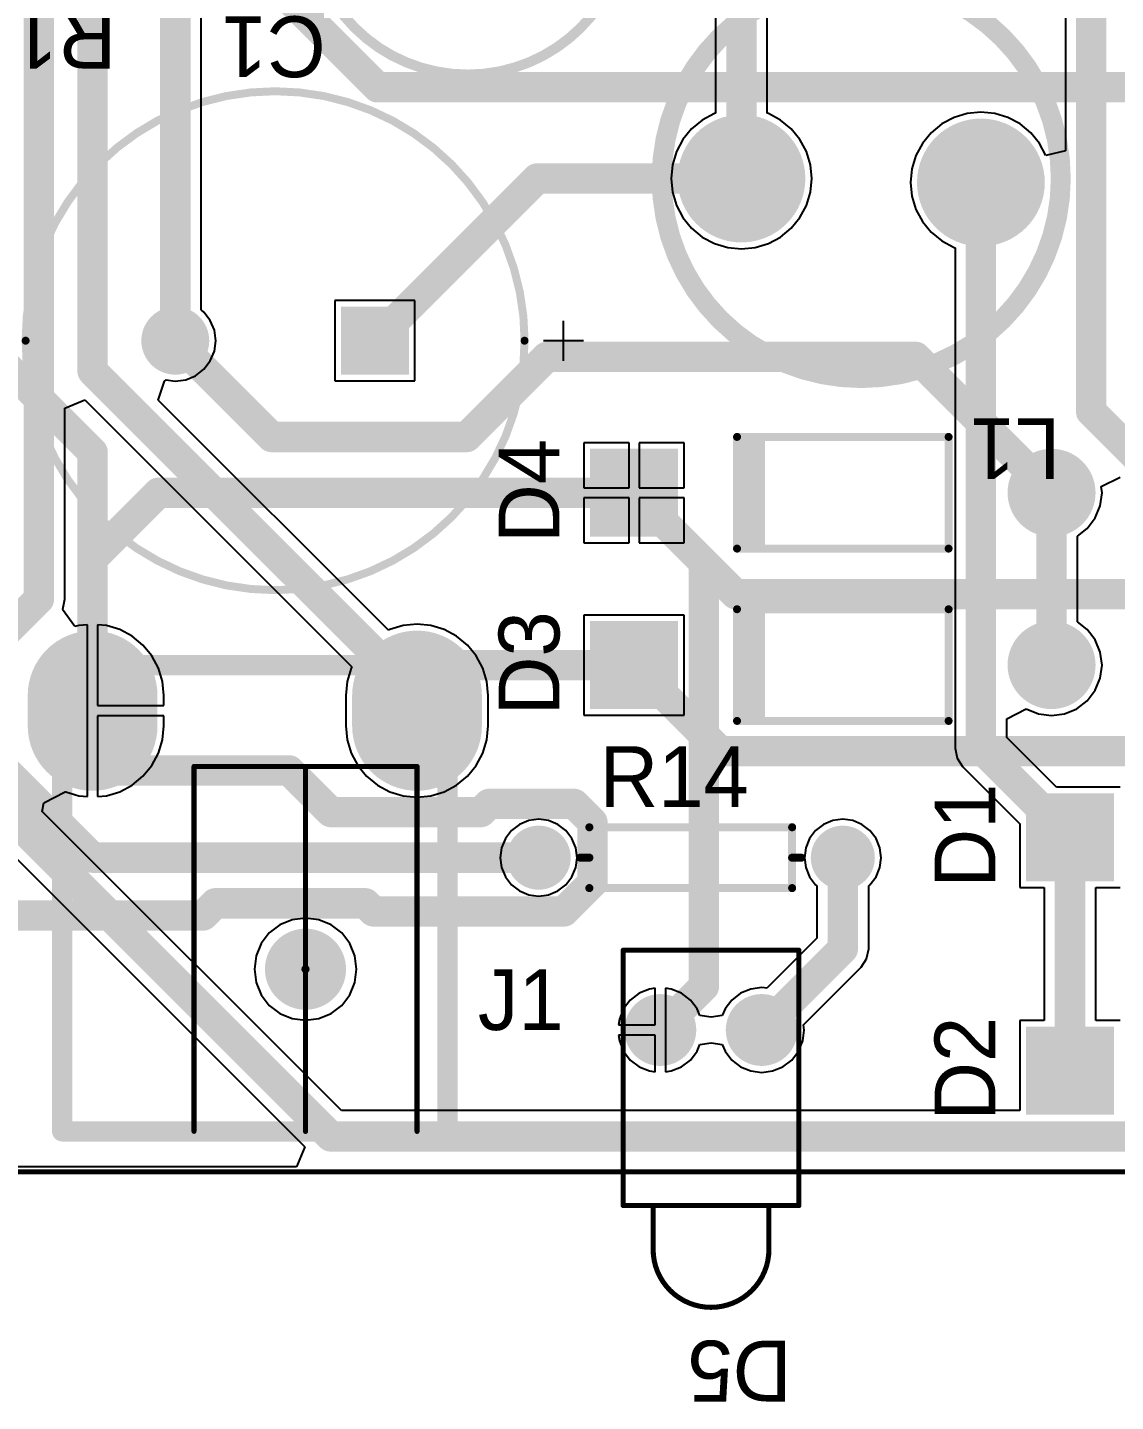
# Model space of a CAD drawing. Header units: millimetres. Extents: x 2.82 to 7.12, y 0.77 to 5.15.
# Drawn here: x 5.461 to 6.534, y 0.768 to 2.124 of the extents above; entities that cross this region are included whole.
import ezdxf

# ---------------------------------------------------------------- set-up
doc = ezdxf.new("R2010")
doc.units = ezdxf.units.MM
doc.header["$MEASUREMENT"] = 0
for name, color, linetype in [('BottomLayer', 5, 'Continuous'), ('BottomSolder', 6, 'Continuous'), ('Mechanical1', 6, 'Continuous'), ('MultiLayer', 9, 'Continuous'), ('PadHoleLayer', 156, 'Continuous'), ('TopLayer', 1, 'Continuous'), ('TopOverlay', 2, 'Continuous'), ('TopSolder', 216, 'Continuous')]:
    doc.layers.add(name, color=color, linetype=linetype)

msp = doc.modelspace()

# ---------------------------------------------------------------- linework, layer by layer
at = {"layer": 'BottomLayer'}
for points, const_width in [([(5.541, 2.33), (5.806, 2.065)], 0.03), ([(5.806, 2.065), (6.69, 2.065)], 0.03), ([(5.8034, 1.815), (5.9634, 1.975)], 0.03), ([(5.9634, 1.975), (6.165, 1.975)], 0.03), ([(5.355, 1.875), (5.525, 1.705)], 0.03), ([(5.6066, 1.815), (5.7016, 1.72)], 0.03), ([(5.894, 1.72), (5.973, 1.799)], 0.03), ([(5.973, 1.799), (6.3369, 1.799)], 0.03), ([(6.3369, 1.799), (6.4709, 1.665)], 0.03), ([(5.7016, 1.72), (5.894, 1.72)], 0.03), ([(5.525, 1.6), (5.525, 1.705)], 0.03), ([(5.525, 1.6), (5.59, 1.665)], 0.03), ([(5.59, 1.665), (6.0591, 1.665)], 0.03), ([(6.0591, 1.665), (6.1591, 1.565)], 0.03), ([(5.525, 1.45), (5.525, 1.6)], 0.03), ([(6.1591, 1.565), (6.69, 1.565)], 0.03), ([(5.525, 1.435), (5.525, 1.465)], 0.12), ([(5.845, 1.435), (5.845, 1.465)], 0.12), ([(5.845, 1.495), (6.0591, 1.495)], 0.03), ([(5.845, 1.45), (5.845, 1.495)], 0.03), ([(6.0591, 1.495), (6.1441, 1.41)], 0.03), ([(5.355, 1.475), (5.525, 1.305)], 0.03), ([(5.525, 1.391), (5.525, 1.45)], 0.03), ([(6.1441, 1.41), (6.579, 1.41)], 0.03), ([(5.525, 1.391), (5.719, 1.391)], 0.03), ([(5.719, 1.391), (5.76, 1.35)], 0.03), ([(5.908, 1.35), (5.916, 1.358)], 0.03), ([(5.916, 1.358), (6, 1.358)], 0.03), ([(6, 1.358), (6.018, 1.34)], 0.03), ([(5.76, 1.35), (5.908, 1.35)], 0.03), ([(6.018, 1.28), (6.018, 1.34)], 0.03), ([(5.525, 1.305), (5.965, 1.305)], 0.03), ([(5.99, 1.252), (6.018, 1.28)], 0.03), ([(5.634, 1.248), (5.646, 1.26)], 0.03), ([(5.646, 1.26), (5.794, 1.26)], 0.03), ([(5.794, 1.26), (5.802, 1.252)], 0.03), ([(5.428, 1.248), (5.634, 1.248)], 0.03), ([(5.802, 1.252), (5.99, 1.252)], 0.03)]:
    msp.add_lwpolyline(points, dxfattribs=dict(at, const_width=const_width))
for points, const_width in [([(5.7985, 2.065, 1), (5.8135, 2.065, 1)], 0.015), ([(5.7985, 2.065, 1), (5.8135, 2.065, 1)], 0.015), ([(6.1355, 1.975, 1), (6.1945, 1.975, 1)], 0.0591), ([(6.3717, 1.9711, 1), (6.4307, 1.9711, 1)], 0.0591), ([(5.9559, 1.975, 1), (5.9709, 1.975, 1)], 0.015), ([(5.9559, 1.975, 1), (5.9709, 1.975, 1)], 0.015), ([(6.1575, 1.975, 1), (6.1725, 1.975, 1)], 0.015), ([(5.5918, 1.815, 1), (5.6213, 1.815, 1)], 0.0295), ([(5.5991, 1.815, 1), (5.6141, 1.815, 1)], 0.015), ([(5.7959, 1.815, 1), (5.8109, 1.815, 1)], 0.015), ([(5.9655, 1.799, 1), (5.9805, 1.799, 1)], 0.015), ([(5.9655, 1.799, 1), (5.9805, 1.799, 1)], 0.015), ([(6.3294, 1.799, 1), (6.3444, 1.799, 1)], 0.015), ([(6.3294, 1.799, 1), (6.3444, 1.799, 1)], 0.015), ([(5.6941, 1.72, 1), (5.7091, 1.72, 1)], 0.015), ([(5.6941, 1.72, 1), (5.7091, 1.72, 1)], 0.015), ([(5.8865, 1.72, 1), (5.9015, 1.72, 1)], 0.015), ([(5.8865, 1.72, 1), (5.9015, 1.72, 1)], 0.015), ([(5.5175, 1.705, 1), (5.5325, 1.705, 1)], 0.015), ([(5.5175, 1.705, 1), (5.5325, 1.705, 1)], 0.015), ([(6.4512, 1.665, 1), (6.4906, 1.665, 1)], 0.0394), ([(5.5825, 1.665, 1), (5.5975, 1.665, 1)], 0.015), ([(5.5825, 1.665, 1), (5.5975, 1.665, 1)], 0.015), ([(6.0516, 1.665, 1), (6.0666, 1.665, 1)], 0.015), ([(6.0516, 1.665, 1), (6.0666, 1.665, 1)], 0.015), ([(6.4634, 1.665, 1), (6.4784, 1.665, 1)], 0.015), ([(5.5175, 1.6, 1), (5.5325, 1.6, 1)], 0.015), ([(5.5175, 1.6, 1), (5.5325, 1.6, 1)], 0.015), ([(5.5175, 1.6, 1), (5.5325, 1.6, 1)], 0.015), ([(6.1516, 1.565, 1), (6.1666, 1.565, 1)], 0.015), ([(6.1516, 1.565, 1), (6.1666, 1.565, 1)], 0.015), ([(6.4512, 1.495, 1), (6.4906, 1.495, 1)], 0.0394), ([(5.495, 1.465, 1), (5.555, 1.465, 1)], 0.06), ([(5.815, 1.465, 1), (5.875, 1.465, 1)], 0.06), ([(5.8375, 1.495, 1), (5.8525, 1.495, 1)], 0.015), ([(5.8375, 1.495, 1), (5.8525, 1.495, 1)], 0.015), ([(6.0516, 1.495, 1), (6.0666, 1.495, 1)], 0.015), ([(6.0516, 1.495, 1), (6.0666, 1.495, 1)], 0.015), ([(5.495, 1.435, 1), (5.555, 1.435, 1)], 0.06), ([(5.815, 1.435, 1), (5.875, 1.435, 1)], 0.06), ([(5.5175, 1.45, 1), (5.5325, 1.45, 1)], 0.015), ([(5.5175, 1.45, 1), (5.5325, 1.45, 1)], 0.015), ([(5.8375, 1.45, 1), (5.8525, 1.45, 1)], 0.015), ([(6.1366, 1.41, 1), (6.1516, 1.41, 1)], 0.015), ([(6.1366, 1.41, 1), (6.1516, 1.41, 1)], 0.015), ([(5.5175, 1.391, 1), (5.5325, 1.391, 1)], 0.015), ([(5.5175, 1.391, 1), (5.5325, 1.391, 1)], 0.015), ([(5.7115, 1.391, 1), (5.7265, 1.391, 1)], 0.015), ([(5.7115, 1.391, 1), (5.7265, 1.391, 1)], 0.015), ([(5.9085, 1.358, 1), (5.9235, 1.358, 1)], 0.015), ([(5.9085, 1.358, 1), (5.9235, 1.358, 1)], 0.015), ([(5.9925, 1.358, 1), (6.0075, 1.358, 1)], 0.015), ([(5.9925, 1.358, 1), (6.0075, 1.358, 1)], 0.015), ([(5.7525, 1.35, 1), (5.7675, 1.35, 1)], 0.015), ([(5.7525, 1.35, 1), (5.7675, 1.35, 1)], 0.015), ([(5.9005, 1.35, 1), (5.9155, 1.35, 1)], 0.015), ([(5.9005, 1.35, 1), (5.9155, 1.35, 1)], 0.015), ([(6.0105, 1.34, 1), (6.0255, 1.34, 1)], 0.015), ([(6.0105, 1.34, 1), (6.0255, 1.34, 1)], 0.015), ([(5.9512, 1.305, 1), (5.9788, 1.305, 1)], 0.0276), ([(6.2512, 1.305, 1), (6.2788, 1.305, 1)], 0.0276), ([(5.5175, 1.305, 1), (5.5325, 1.305, 1)], 0.015), ([(5.5175, 1.305, 1), (5.5325, 1.305, 1)], 0.015), ([(5.9575, 1.305, 1), (5.9725, 1.305, 1)], 0.015), ([(6.0105, 1.28, 1), (6.0255, 1.28, 1)], 0.015), ([(6.0105, 1.28, 1), (6.0255, 1.28, 1)], 0.015), ([(5.6385, 1.26, 1), (5.6535, 1.26, 1)], 0.015), ([(5.6385, 1.26, 1), (5.6535, 1.26, 1)], 0.015), ([(5.7865, 1.26, 1), (5.8015, 1.26, 1)], 0.015), ([(5.7865, 1.26, 1), (5.8015, 1.26, 1)], 0.015), ([(5.6265, 1.248, 1), (5.6415, 1.248, 1)], 0.015), ([(5.6265, 1.248, 1), (5.6415, 1.248, 1)], 0.015), ([(5.7945, 1.252, 1), (5.8095, 1.252, 1)], 0.015), ([(5.7945, 1.252, 1), (5.8095, 1.252, 1)], 0.015), ([(5.9825, 1.252, 1), (5.9975, 1.252, 1)], 0.015), ([(5.9825, 1.252, 1), (5.9975, 1.252, 1)], 0.015), ([(6.0693, 1.135, 1), (6.1007, 1.135, 1)], 0.0315), ([(6.1693, 1.135, 1), (6.2007, 1.135, 1)], 0.0315)]:
    msp.add_lwpolyline(points, format="xyb", close=True, dxfattribs=dict(at, const_width=const_width))
for points in [[(5.833, 1.8445), (5.7739, 1.8445), (5.833, 1.7855), (5.7739, 1.7855)], [(6.0985, 1.7044), (6.0197, 1.7044), (6.0985, 1.6256), (6.0197, 1.6256)], [(6.0985, 1.5344), (6.0197, 1.5344), (6.0985, 1.4556), (6.0197, 1.4556)], [(6.5285, 1.3644), (6.4497, 1.3644), (6.5285, 1.2856), (6.4497, 1.2856)], [(6.5285, 1.1344), (6.4497, 1.1344), (6.5285, 1.0556), (6.4497, 1.0556)]]:
    msp.add_solid(points, dxfattribs=at)
at = {"layer": 'BottomSolder'}
for points, const_width in [([(6.1335, 1.975, 1), (6.1965, 1.975, 1)], 0.0631), ([(6.3697, 1.9711, 1), (6.4327, 1.9711, 1)], 0.0631), ([(5.5898, 1.815, 1), (5.6233, 1.815, 1)], 0.0335), ([(6.4492, 1.665, 1), (6.4926, 1.665, 1)], 0.0434), ([(6.4492, 1.495, 1), (6.4926, 1.495, 1)], 0.0434), ([(5.493, 1.465, 1), (5.557, 1.465, 1)], 0.064), ([(5.813, 1.465, 1), (5.877, 1.465, 1)], 0.064), ([(5.493, 1.435, 1), (5.557, 1.435, 1)], 0.064), ([(5.813, 1.435, 1), (5.877, 1.435, 1)], 0.064), ([(5.9492, 1.305, 1), (5.9808, 1.305, 1)], 0.0316), ([(6.2492, 1.305, 1), (6.2808, 1.305, 1)], 0.0316), ([(5.733, 1.195, 1), (5.737, 1.195, 1)], 0.004), ([(6.0673, 1.135, 1), (6.1027, 1.135, 1)], 0.0355), ([(6.1673, 1.135, 1), (6.2027, 1.135, 1)], 0.0355)]:
    msp.add_lwpolyline(points, format="xyb", close=True, dxfattribs=dict(at, const_width=const_width))
at = {"layer": 'BottomSolder', "const_width": 0.128}
for points in [[(5.525, 1.435), (5.525, 1.465)], [(5.845, 1.435), (5.845, 1.465)]]:
    msp.add_lwpolyline(points, dxfattribs=at)
at = {"layer": 'BottomSolder'}
for points in [[(5.837, 1.8485), (5.7699, 1.8485), (5.837, 1.7815), (5.7699, 1.7815)], [(6.1025, 1.7084), (6.0157, 1.7084), (6.1025, 1.6216), (6.0157, 1.6216)], [(6.1025, 1.5384), (6.0157, 1.5384), (6.1025, 1.4516), (6.0157, 1.4516)], [(6.5325, 1.3684), (6.4457, 1.3684), (6.5325, 1.2816), (6.4457, 1.2816)], [(6.5325, 1.1384), (6.4457, 1.1384), (6.5325, 1.0516), (6.4457, 1.0516)]]:
    msp.add_solid(points, dxfattribs=at)
at = {"layer": 'Mechanical1', "const_width": 0.005}
msp.add_lwpolyline([(3.055, 0.995), (7.005, 0.995)], dxfattribs=at)
at = {"layer": 'MultiLayer'}
for points, const_width in [([(6.1355, 1.975, 1), (6.1945, 1.975, 1)], 0.0591), ([(6.3717, 1.9711, 1), (6.4307, 1.9711, 1)], 0.0591), ([(5.5918, 1.815, 1), (5.6213, 1.815, 1)], 0.0295), ([(6.4512, 1.665, 1), (6.4906, 1.665, 1)], 0.0394), ([(6.4512, 1.495, 1), (6.4906, 1.495, 1)], 0.0394), ([(5.495, 1.465, 1), (5.555, 1.465, 1)], 0.06), ([(5.815, 1.465, 1), (5.875, 1.465, 1)], 0.06), ([(5.495, 1.435, 1), (5.555, 1.435, 1)], 0.06), ([(5.815, 1.435, 1), (5.875, 1.435, 1)], 0.06), ([(5.9512, 1.305, 1), (5.9788, 1.305, 1)], 0.0276), ([(6.2512, 1.305, 1), (6.2788, 1.305, 1)], 0.0276), ([(6.0693, 1.135, 1), (6.1007, 1.135, 1)], 0.0315), ([(6.1693, 1.135, 1), (6.2007, 1.135, 1)], 0.0315)]:
    msp.add_lwpolyline(points, format="xyb", close=True, dxfattribs=dict(at, const_width=const_width))
at = {"layer": 'MultiLayer', "const_width": 0.12}
for points in [[(5.525, 1.435), (5.525, 1.465)], [(5.845, 1.435), (5.845, 1.465)]]:
    msp.add_lwpolyline(points, dxfattribs=at)
at = {"layer": 'MultiLayer'}
for points in [[(5.833, 1.8445), (5.7739, 1.8445), (5.833, 1.7855), (5.7739, 1.7855)], [(6.0985, 1.7044), (6.0197, 1.7044), (6.0985, 1.6256), (6.0197, 1.6256)], [(6.0985, 1.5344), (6.0197, 1.5344), (6.0985, 1.4556), (6.0197, 1.4556)], [(6.5285, 1.3644), (6.4497, 1.3644), (6.5285, 1.2856), (6.4497, 1.2856)], [(6.5285, 1.1344), (6.4497, 1.1344), (6.5285, 1.0556), (6.4497, 1.0556)]]:
    msp.add_solid(points, dxfattribs=at)
at = {"layer": 'PadHoleLayer'}
for points, const_width in [([(6.1552, 1.975, 1), (6.1748, 1.975, 1)], 0.0197), ([(6.3914, 1.9711, 1), (6.4111, 1.9711, 1)], 0.0197), ([(5.5977, 1.815, 1), (5.6154, 1.815, 1)], 0.0177), ([(5.7946, 1.815, 1), (5.8123, 1.815, 1)], 0.0177), ([(6.0473, 1.665, 1), (6.0709, 1.665, 1)], 0.0236), ([(6.4591, 1.665, 1), (6.4827, 1.665, 1)], 0.0236), ([(6.0473, 1.495, 1), (6.0709, 1.495, 1)], 0.0236), ([(6.4591, 1.495, 1), (6.4827, 1.495, 1)], 0.0236), ([(5.51, 1.45, 1), (5.54, 1.45, 1)], 0.03), ([(5.83, 1.45, 1), (5.86, 1.45, 1)], 0.03), ([(6.4773, 1.325, 1), (6.5009, 1.325, 1)], 0.0236), ([(5.9566, 1.305, 1), (5.9734, 1.305, 1)], 0.0167), ([(6.2566, 1.305, 1), (6.2734, 1.305, 1)], 0.0167), ([(5.715, 1.195, 1), (5.755, 1.195, 1)], 0.04), ([(6.0771, 1.135, 1), (6.0929, 1.135, 1)], 0.0157), ([(6.1771, 1.135, 1), (6.1929, 1.135, 1)], 0.0157), ([(6.4773, 1.095, 1), (6.5009, 1.095, 1)], 0.0236)]:
    msp.add_lwpolyline(points, format="xyb", close=True, dxfattribs=dict(at, const_width=const_width))
at = {"layer": 'TopLayer'}
for p, q in [((6.4845, 2.7274), (6.4845, 2.0022)), ((5.6321, 1.8453), (5.6321, 2.3909)), ((6.1395, 2.365), (6.1395, 2.0394)), ((6.1905, 2.0394), (6.1905, 2.3544)), ((6.1384, 2.0391), (6.1264, 2.0327)), ((6.1395, 2.0394), (6.1384, 2.0391)), ((6.1916, 2.0391), (6.1905, 2.0394)), ((6.2036, 2.0327), (6.1916, 2.0391)), ((6.3747, 2.0352), (6.3627, 2.0288)), ((6.3877, 2.0391), (6.3747, 2.0352)), ((6.4012, 2.0405), (6.3877, 2.0391)), ((6.4148, 2.0391), (6.4012, 2.0405)), ((6.4278, 2.0352), (6.4148, 2.0391)), ((6.4398, 2.0288), (6.4278, 2.0352)), ((6.1159, 2.0241), (6.1073, 2.0136)), ((6.1264, 2.0327), (6.1159, 2.0241)), ((6.2141, 2.0241), (6.2036, 2.0327)), ((6.2227, 2.0136), (6.2141, 2.0241)), ((6.3522, 2.0201), (6.3435, 2.0096)), ((6.3627, 2.0288), (6.3522, 2.0201)), ((6.4503, 2.0201), (6.4398, 2.0288)), ((6.4589, 2.0096), (6.4503, 2.0201)), ((6.1073, 2.0136), (6.1009, 2.0016)), ((6.2291, 2.0016), (6.2227, 2.0136)), ((6.3435, 2.0096), (6.3371, 1.9976)), ((6.4653, 1.9976), (6.4589, 2.0096)), ((6.1009, 2.0016), (6.0969, 1.9885)), ((6.2331, 1.9885), (6.2291, 2.0016)), ((6.3371, 1.9976), (6.3332, 1.9846)), ((6.4845, 2.0022), (6.4653, 1.9976)), ((6.0969, 1.9885), (6.0956, 1.975)), ((6.2344, 1.975), (6.2331, 1.9885)), ((6.3332, 1.9846), (6.3318, 1.9711)), ((6.0956, 1.975), (6.0969, 1.9615)), ((6.2331, 1.9615), (6.2344, 1.975)), ((6.3318, 1.9711), (6.3332, 1.9575)), ((6.0969, 1.9615), (6.1009, 1.9484)), ((6.2291, 1.9484), (6.2331, 1.9615)), ((6.3332, 1.9575), (6.3371, 1.9445)), ((6.1009, 1.9484), (6.1073, 1.9364)), ((6.2227, 1.9364), (6.2291, 1.9484)), ((6.3371, 1.9445), (6.3435, 1.9325)), ((6.1073, 1.9364), (6.1159, 1.9259)), ((6.1159, 1.9259), (6.1264, 1.9173)), ((6.2036, 1.9173), (6.2141, 1.9259)), ((6.2141, 1.9259), (6.2227, 1.9364)), ((6.3435, 1.9325), (6.3522, 1.922)), ((6.1264, 1.9173), (6.1384, 1.9109)), ((6.1916, 1.9109), (6.2036, 1.9173)), ((6.3522, 1.922), (6.3627, 1.9134)), ((6.3627, 1.9134), (6.3747, 1.907)), ((6.1384, 1.9109), (6.1515, 1.9069)), ((6.1515, 1.9069), (6.165, 1.9056)), ((6.165, 1.9056), (6.1785, 1.9069)), ((6.1785, 1.9069), (6.1916, 1.9109)), ((6.3747, 1.907), (6.3757, 1.9066)), ((6.3757, 1.9066), (6.3757, 1.4129)), ((5.6348, 1.8432), (5.6321, 1.8453)), ((5.843, 1.8545), (5.7639, 1.8545)), ((5.7639, 1.8545), (5.7639, 1.7755)), ((5.843, 1.7755), (5.843, 1.8545)), ((5.6411, 1.8349), (5.6348, 1.8432)), ((5.6451, 1.8253), (5.6411, 1.8349)), ((5.6464, 1.815), (5.6451, 1.8253)), ((5.6411, 1.7951), (5.6451, 1.8047)), ((5.6451, 1.8047), (5.6464, 1.815)), ((5.6348, 1.7868), (5.6411, 1.7951)), ((5.596, 1.775), (5.5976, 1.7763)), ((5.5976, 1.7763), (5.6066, 1.7751)), ((5.6066, 1.7751), (5.6169, 1.7765)), ((5.6169, 1.7765), (5.6265, 1.7805)), ((5.6265, 1.7805), (5.6348, 1.7868)), ((5.5897, 1.7563), (5.596, 1.775)), ((5.7639, 1.7755), (5.843, 1.7755)), ((5.4975, 1.7486), (5.5172, 1.7568)), ((5.4975, 1.56), (5.4975, 1.7486)), ((5.5172, 1.7568), (5.7807, 1.4932)), ((5.8168, 1.5293), (5.5897, 1.7563)), ((6.0541, 1.7144), (6.0097, 1.7144)), ((6.0097, 1.7144), (6.0097, 1.67)), ((6.0541, 1.67), (6.0541, 1.7144)), ((6.1085, 1.7144), (6.0641, 1.7144)), ((6.0641, 1.7144), (6.0641, 1.67)), ((6.1085, 1.67), (6.1085, 1.7144)), ((6.0097, 1.67), (6.0541, 1.67)), ((6.0641, 1.67), (6.1085, 1.67)), ((6.5199, 1.6712), (6.5385, 1.6804)), ((6.5207, 1.665), (6.5199, 1.6712)), ((6.0541, 1.66), (6.0097, 1.66)), ((6.0097, 1.66), (6.0097, 1.6156)), ((6.0541, 1.6156), (6.0541, 1.66)), ((6.1085, 1.66), (6.0641, 1.66)), ((6.0641, 1.66), (6.0641, 1.6156)), ((6.1085, 1.6156), (6.1085, 1.66)), ((6.519, 1.6521), (6.5207, 1.665)), ((6.514, 1.6401), (6.519, 1.6521)), ((6.4964, 1.6223), (6.5061, 1.6298)), ((6.5061, 1.6298), (6.514, 1.6401)), ((6.0097, 1.6156), (6.0541, 1.6156)), ((6.0641, 1.6156), (6.1085, 1.6156)), ((6.4964, 1.5377), (6.4964, 1.6223)), ((5.4955, 1.5502), (5.4975, 1.56)), ((5.4952, 1.5497), (5.4955, 1.5502)), ((5.5076, 1.5329), (5.4952, 1.5497)), ((5.5113, 1.534), (5.5076, 1.5329)), ((5.52, 1.5348), (5.5113, 1.534)), ((5.52, 1.45), (5.52, 1.5348)), ((5.5387, 1.534), (5.53, 1.5348)), ((5.53, 1.5348), (5.53, 1.455)), ((5.5519, 1.53), (5.5387, 1.534)), ((5.8313, 1.534), (5.8181, 1.53)), ((5.845, 1.5353), (5.8313, 1.534)), ((5.8587, 1.534), (5.845, 1.5353)), ((5.8719, 1.53), (5.8587, 1.534)), ((6.1085, 1.5444), (6.0097, 1.5444)), ((6.0097, 1.5444), (6.0097, 1.4456)), ((6.1085, 1.4456), (6.1085, 1.5444)), ((6.5061, 1.5302), (6.4964, 1.5377)), ((5.5641, 1.5235), (5.5519, 1.53)), ((5.5747, 1.5147), (5.5641, 1.5235)), ((5.8181, 1.53), (5.8168, 1.5293)), ((5.8841, 1.5235), (5.8719, 1.53)), ((5.8947, 1.5147), (5.8841, 1.5235)), ((6.514, 1.5199), (6.5061, 1.5302)), ((6.519, 1.5079), (6.514, 1.5199)), ((5.5835, 1.5041), (5.5747, 1.5147)), ((5.9035, 1.5041), (5.8947, 1.5147)), ((6.5207, 1.495), (6.519, 1.5079)), ((5.59, 1.4919), (5.5835, 1.5041)), ((5.594, 1.4787), (5.59, 1.4919)), ((5.78, 1.4919), (5.776, 1.4787)), ((5.7807, 1.4932), (5.78, 1.4919)), ((5.91, 1.4919), (5.9035, 1.5041)), ((5.914, 1.4787), (5.91, 1.4919)), ((6.519, 1.4821), (6.5207, 1.495)), ((5.5953, 1.465), (5.594, 1.4787)), ((5.776, 1.4787), (5.7747, 1.465)), ((5.9153, 1.465), (5.914, 1.4787)), ((6.514, 1.4701), (6.519, 1.4821)), ((5.5953, 1.455), (5.5953, 1.465)), ((5.7747, 1.465), (5.7747, 1.435)), ((5.9153, 1.435), (5.9153, 1.465)), ((6.5061, 1.4598), (6.514, 1.4701)), ((5.53, 1.455), (5.5953, 1.455)), ((6.4267, 1.4419), (6.446, 1.4519)), ((6.446, 1.4519), (6.458, 1.4469)), ((6.4838, 1.4469), (6.4958, 1.4519)), ((6.4958, 1.4519), (6.5061, 1.4598)), ((5.52, 1.3652), (5.52, 1.45)), ((5.5953, 1.445), (5.53, 1.445)), ((5.53, 1.445), (5.53, 1.3652)), ((5.5953, 1.435), (5.5953, 1.445)), ((6.0097, 1.4456), (6.1085, 1.4456)), ((6.4267, 1.4234), (6.4267, 1.4419)), ((6.458, 1.4469), (6.4709, 1.4452)), ((6.4709, 1.4452), (6.4838, 1.4469)), ((5.594, 1.4213), (5.5953, 1.435)), ((5.7747, 1.435), (5.776, 1.4213)), ((5.914, 1.4213), (5.9153, 1.435)), ((6.4758, 1.3744), (6.4267, 1.4234)), ((5.59, 1.4081), (5.594, 1.4213)), ((5.776, 1.4213), (5.78, 1.4081)), ((5.91, 1.4081), (5.914, 1.4213)), ((6.3757, 1.4129), (6.3777, 1.4031)), ((5.5835, 1.3959), (5.59, 1.4081)), ((5.78, 1.4081), (5.7865, 1.3959)), ((5.9035, 1.3959), (5.91, 1.4081)), ((6.3777, 1.4031), (6.3832, 1.3948)), ((5.5641, 1.3765), (5.5747, 1.3853)), ((5.5747, 1.3853), (5.5835, 1.3959)), ((5.7865, 1.3959), (5.7953, 1.3853)), ((5.7953, 1.3853), (5.8059, 1.3765)), ((5.8841, 1.3765), (5.8947, 1.3853)), ((5.8947, 1.3853), (5.9035, 1.3959)), ((6.3832, 1.3948), (6.4397, 1.3383)), ((5.4768, 1.3591), (5.498, 1.37)), ((5.498, 1.37), (5.4986, 1.3698)), ((5.4986, 1.3698), (5.5113, 1.366)), ((5.5387, 1.366), (5.5519, 1.37)), ((5.5519, 1.37), (5.5641, 1.3765)), ((5.8059, 1.3765), (5.8181, 1.37)), ((5.8181, 1.37), (5.8313, 1.366)), ((5.8587, 1.366), (5.8719, 1.37)), ((5.8719, 1.37), (5.8841, 1.3765)), ((6.5385, 1.3744), (6.4758, 1.3744)), ((5.4753, 1.3507), (5.4768, 1.3591)), ((5.5113, 1.366), (5.52, 1.3652)), ((5.53, 1.3652), (5.5387, 1.366)), ((5.8313, 1.366), (5.845, 1.3647)), ((5.845, 1.3647), (5.8587, 1.366)), ((5.7706, 1.0555), (5.4753, 1.3507)), ((5.965, 1.3429), (5.9552, 1.3416)), ((5.9748, 1.3416), (5.965, 1.3429)), ((6.265, 1.3429), (6.2552, 1.3416)), ((6.2748, 1.3416), (6.265, 1.3429)), ((5.422, 1.332), (5.7343, 1.0197)), ((5.9382, 1.3318), (5.9322, 1.3239)), ((5.9461, 1.3378), (5.9382, 1.3318)), ((5.9552, 1.3416), (5.9461, 1.3378)), ((5.9839, 1.3378), (5.9748, 1.3416)), ((5.9918, 1.3318), (5.9839, 1.3378)), ((5.9978, 1.3239), (5.9918, 1.3318)), ((6.2382, 1.3318), (6.2322, 1.3239)), ((6.2461, 1.3378), (6.2382, 1.3318)), ((6.2552, 1.3416), (6.2461, 1.3378)), ((6.2839, 1.3378), (6.2748, 1.3416)), ((6.2918, 1.3318), (6.2839, 1.3378)), ((6.2978, 1.3239), (6.2918, 1.3318)), ((6.4397, 1.3383), (6.4397, 1.2756)), ((5.9322, 1.3239), (5.9284, 1.3148)), ((6.0016, 1.3148), (5.9978, 1.3239)), ((6.2322, 1.3239), (6.2284, 1.3148)), ((6.3016, 1.3148), (6.2978, 1.3239)), ((5.9284, 1.3148), (5.9271, 1.305)), ((5.9271, 1.305), (5.9284, 1.2952)), ((6.0029, 1.305), (6.0016, 1.3148)), ((6.0016, 1.2952), (6.0029, 1.305)), ((6.2284, 1.3148), (6.2271, 1.305)), ((6.2271, 1.305), (6.2284, 1.2952)), ((6.3029, 1.305), (6.3016, 1.3148)), ((6.3016, 1.2952), (6.3029, 1.305)), ((5.9284, 1.2952), (5.9322, 1.2861)), ((5.9978, 1.2861), (6.0016, 1.2952)), ((6.2284, 1.2952), (6.2322, 1.2861)), ((6.2978, 1.2861), (6.3016, 1.2952)), ((5.9322, 1.2861), (5.9382, 1.2782)), ((5.9382, 1.2782), (5.9461, 1.2722)), ((5.9839, 1.2722), (5.9918, 1.2782)), ((5.9918, 1.2782), (5.9978, 1.2861)), ((6.2322, 1.2861), (6.2382, 1.2782)), ((6.2382, 1.2782), (6.2395, 1.2772)), ((6.2395, 1.2772), (6.2395, 1.2256)), ((6.2905, 1.2772), (6.2918, 1.2782)), ((6.2905, 1.215), (6.2905, 1.2772)), ((6.2918, 1.2782), (6.2978, 1.2861)), ((6.4397, 1.2756), (6.4636, 1.2756)), ((6.4636, 1.2756), (6.4636, 1.1444)), ((6.5146, 1.1444), (6.5146, 1.2756)), ((6.5146, 1.2756), (6.5385, 1.2756)), ((5.9461, 1.2722), (5.9552, 1.2684)), ((5.9552, 1.2684), (5.965, 1.2671)), ((5.965, 1.2671), (5.9748, 1.2684)), ((5.9748, 1.2684), (5.9839, 1.2722)), ((5.7098, 1.2387), (5.6993, 1.2307)), ((5.7219, 1.2437), (5.7098, 1.2387)), ((5.735, 1.2454), (5.7219, 1.2437)), ((5.7481, 1.2437), (5.735, 1.2454)), ((5.7602, 1.2387), (5.7481, 1.2437)), ((5.7707, 1.2307), (5.7602, 1.2387)), ((5.6913, 1.2202), (5.6863, 1.2081)), ((5.6993, 1.2307), (5.6913, 1.2202)), ((5.7787, 1.2202), (5.7707, 1.2307)), ((5.7837, 1.2081), (5.7787, 1.2202)), ((6.2395, 1.2256), (6.1901, 1.1762)), ((5.6863, 1.2081), (5.6846, 1.195)), ((5.7854, 1.195), (5.7837, 1.2081)), ((6.2885, 1.2052), (6.2905, 1.215)), ((5.6846, 1.195), (5.6863, 1.1819)), ((5.7837, 1.1819), (5.7854, 1.195)), ((6.2262, 1.1401), (6.283, 1.197)), ((6.283, 1.197), (6.2885, 1.2052)), ((5.6863, 1.1819), (5.6913, 1.1698)), ((5.7787, 1.1698), (5.7837, 1.1819)), ((5.6913, 1.1698), (5.6993, 1.1593)), ((5.7707, 1.1593), (5.7787, 1.1698)), ((6.0641, 1.1712), (6.0554, 1.1646)), ((6.0742, 1.1754), (6.0641, 1.1712)), ((6.08, 1.1762), (6.0742, 1.1754)), ((6.08, 1.14), (6.08, 1.1762)), ((6.0958, 1.1754), (6.09, 1.1762)), ((6.09, 1.1762), (6.09, 1.135)), ((6.1059, 1.1712), (6.0958, 1.1754)), ((6.1146, 1.1646), (6.1059, 1.1712)), ((6.1641, 1.1712), (6.1554, 1.1646)), ((6.1742, 1.1754), (6.1641, 1.1712)), ((6.185, 1.1769), (6.1742, 1.1754)), ((6.1901, 1.1762), (6.185, 1.1769)), ((5.6993, 1.1593), (5.7098, 1.1513)), ((5.7602, 1.1513), (5.7707, 1.1593)), ((6.0488, 1.1559), (6.0446, 1.1458)), ((6.0554, 1.1646), (6.0488, 1.1559)), ((6.1212, 1.1559), (6.1146, 1.1646)), ((6.1239, 1.1494), (6.1212, 1.1559)), ((6.1488, 1.1559), (6.1461, 1.1494)), ((6.1554, 1.1646), (6.1488, 1.1559)), ((5.7098, 1.1513), (5.7219, 1.1463)), ((5.7219, 1.1463), (5.735, 1.1446)), ((5.735, 1.1446), (5.7481, 1.1463)), ((5.7481, 1.1463), (5.7602, 1.1513)), ((6.0446, 1.1458), (6.0438, 1.14)), ((6.0438, 1.14), (6.08, 1.14)), ((6.135, 1.1476), (6.1239, 1.1494)), ((6.1461, 1.1494), (6.135, 1.1476)), ((6.2269, 1.135), (6.2262, 1.1401)), ((6.4636, 1.1444), (6.4397, 1.1444)), ((6.4397, 1.1444), (6.4397, 1.0555)), ((6.5385, 1.1444), (6.5146, 1.1444)), ((6.08, 1.13), (6.0438, 1.13)), ((6.0438, 1.13), (6.0446, 1.1242)), ((6.08, 1.0938), (6.08, 1.13)), ((6.09, 1.135), (6.09, 1.0938)), ((6.2254, 1.1242), (6.2269, 1.135)), ((6.0446, 1.1242), (6.0488, 1.1141)), ((6.0488, 1.1141), (6.0554, 1.1054)), ((6.1146, 1.1054), (6.1212, 1.1141)), ((6.1212, 1.1141), (6.1239, 1.1206)), ((6.1239, 1.1206), (6.135, 1.1224)), ((6.135, 1.1224), (6.1461, 1.1206)), ((6.1461, 1.1206), (6.1488, 1.1141)), ((6.1488, 1.1141), (6.1554, 1.1054)), ((6.2146, 1.1054), (6.2212, 1.1141)), ((6.2212, 1.1141), (6.2254, 1.1242)), ((6.0554, 1.1054), (6.0641, 1.0988)), ((6.0641, 1.0988), (6.0742, 1.0946)), ((6.0958, 1.0946), (6.1059, 1.0988)), ((6.1059, 1.0988), (6.1146, 1.1054)), ((6.1554, 1.1054), (6.1641, 1.0988)), ((6.1641, 1.0988), (6.1742, 1.0946)), ((6.1958, 1.0946), (6.2059, 1.0988)), ((6.2059, 1.0988), (6.2146, 1.1054)), ((6.0742, 1.0946), (6.08, 1.0938)), ((6.09, 1.0938), (6.0958, 1.0946)), ((6.1742, 1.0946), (6.185, 1.0931)), ((6.185, 1.0931), (6.1958, 1.0946)), ((6.4397, 1.0555), (5.7706, 1.0555)), ((5.7343, 1.0197), (5.7261, 1)), ((5.7261, 1), (3.6045, 1))]:
    msp.add_line(p, q, dxfattribs=at)
for points, const_width in [([(6.51, 1.745), (6.51, 2.738)], 0.03), ([(5.472, 1.56), (5.472, 2.577)], 0.03), ([(5.6066, 1.815), (5.6066, 2.4015)], 0.03), ([(6.165, 1.975), (6.165, 2.365)], 0.03), ([(5.525, 1.785), (5.525, 2.205)], 0.03), ([(6.4012, 1.4129), (6.4012, 1.9711)], 0.03), ([(5.525, 1.785), (5.845, 1.465)], 0.03), ([(6.51, 1.745), (6.59, 1.665)], 0.03), ([(6.0591, 1.665), (6.128, 1.5961)], 0.03), ([(6.4709, 1.495), (6.4709, 1.665)], 0.03), ([(6.128, 1.178), (6.128, 1.5961)], 0.03), ([(5.44, 1.528), (5.472, 1.56)], 0.03), ([(5.525, 1.435), (5.525, 1.465)], 0.12), ([(5.845, 1.435), (5.845, 1.465)], 0.12), ([(5.845, 1.45), (5.845, 1.465)], 0.03), ([(6.4012, 1.4129), (6.4891, 1.325)], 0.03), ([(5.44, 1.35), (5.76, 1.03)], 0.03), ([(6.4891, 1.095), (6.4891, 1.325)], 0.03), ([(6.265, 1.215), (6.265, 1.305)], 0.03), ([(6.185, 1.135), (6.265, 1.215)], 0.03), ([(6.085, 1.135), (6.128, 1.178)], 0.03), ([(5.76, 1.03), (6.74, 1.03)], 0.03)]:
    msp.add_lwpolyline(points, dxfattribs=dict(at, const_width=const_width))
for points, const_width in [([(6.1355, 1.975, 1), (6.1945, 1.975, 1)], 0.0591), ([(6.3717, 1.9711, 1), (6.4307, 1.9711, 1)], 0.0591), ([(6.1575, 1.975, 1), (6.1725, 1.975, 1)], 0.015), ([(6.3937, 1.9711, 1), (6.4087, 1.9711, 1)], 0.015), ([(5.5918, 1.815, 1), (5.6213, 1.815, 1)], 0.0295), ([(5.5991, 1.815, 1), (5.6141, 1.815, 1)], 0.015), ([(5.5175, 1.785, 1), (5.5325, 1.785, 1)], 0.015), ([(5.5175, 1.785, 1), (5.5325, 1.785, 1)], 0.015), ([(6.5025, 1.745, 1), (6.5175, 1.745, 1)], 0.015), ([(6.5025, 1.745, 1), (6.5175, 1.745, 1)], 0.015), ([(6.4512, 1.665, 1), (6.4906, 1.665, 1)], 0.0394), ([(6.0516, 1.665, 1), (6.0666, 1.665, 1)], 0.015), ([(6.4634, 1.665, 1), (6.4784, 1.665, 1)], 0.015), ([(6.1205, 1.5961, 1), (6.1355, 1.5961, 1)], 0.015), ([(6.1205, 1.5961, 1), (6.1355, 1.5961, 1)], 0.015), ([(5.4645, 1.56, 1), (5.4795, 1.56, 1)], 0.015), ([(5.4645, 1.56, 1), (5.4795, 1.56, 1)], 0.015), ([(6.4512, 1.495, 1), (6.4906, 1.495, 1)], 0.0394), ([(5.495, 1.465, 1), (5.555, 1.465, 1)], 0.06), ([(5.815, 1.465, 1), (5.875, 1.465, 1)], 0.06), ([(6.4634, 1.495, 1), (6.4784, 1.495, 1)], 0.015), ([(5.495, 1.435, 1), (5.555, 1.435, 1)], 0.06), ([(5.815, 1.435, 1), (5.875, 1.435, 1)], 0.06), ([(5.8375, 1.465, 1), (5.8525, 1.465, 1)], 0.015), ([(5.8375, 1.465, 1), (5.8525, 1.465, 1)], 0.015), ([(5.8375, 1.45, 1), (5.8525, 1.45, 1)], 0.015), ([(6.3937, 1.4129, 1), (6.4087, 1.4129, 1)], 0.015), ([(6.3937, 1.4129, 1), (6.4087, 1.4129, 1)], 0.015), ([(5.9512, 1.305, 1), (5.9788, 1.305, 1)], 0.0276), ([(6.2512, 1.305, 1), (6.2788, 1.305, 1)], 0.0276), ([(6.4816, 1.325, 1), (6.4966, 1.325, 1)], 0.015), ([(6.4816, 1.325, 1), (6.4966, 1.325, 1)], 0.015), ([(6.2575, 1.305, 1), (6.2725, 1.305, 1)], 0.015), ([(6.2575, 1.215, 1), (6.2725, 1.215, 1)], 0.015), ([(6.2575, 1.215, 1), (6.2725, 1.215, 1)], 0.015), ([(6.1205, 1.178, 1), (6.1355, 1.178, 1)], 0.015), ([(6.1205, 1.178, 1), (6.1355, 1.178, 1)], 0.015), ([(6.0693, 1.135, 1), (6.1007, 1.135, 1)], 0.0315), ([(6.1693, 1.135, 1), (6.2007, 1.135, 1)], 0.0315), ([(6.0775, 1.135, 1), (6.0925, 1.135, 1)], 0.015), ([(6.1775, 1.135, 1), (6.1925, 1.135, 1)], 0.015), ([(6.4816, 1.095, 1), (6.4966, 1.095, 1)], 0.015), ([(5.7525, 1.03, 1), (5.7675, 1.03, 1)], 0.015), ([(5.7525, 1.03, 1), (5.7675, 1.03, 1)], 0.015)]:
    msp.add_lwpolyline(points, format="xyb", close=True, dxfattribs=dict(at, const_width=const_width))
for points in [[(5.833, 1.8445), (5.7739, 1.8445), (5.833, 1.7855), (5.7739, 1.7855)], [(6.0985, 1.7044), (6.0197, 1.7044), (6.0985, 1.6256), (6.0197, 1.6256)], [(6.0985, 1.5344), (6.0197, 1.5344), (6.0985, 1.4556), (6.0197, 1.4556)], [(6.5285, 1.3644), (6.4497, 1.3644), (6.5285, 1.2856), (6.4497, 1.2856)], [(6.5285, 1.1344), (6.4497, 1.1344), (6.5285, 1.0556), (6.4497, 1.0556)]]:
    msp.add_solid(points, dxfattribs=at)
at = {"layer": 'TopOverlay'}
for p, q in [((5.9895, 1.7953), (5.9895, 1.8347)), ((6.0091, 1.815), (5.9698, 1.815))]:
    msp.add_line(p, q, dxfattribs=at)
for points, const_width in [([(6.0525, 2.235, 1), (5.7375, 2.235, 1)], 0.01), ([(6.48, 1.975, 1), (6.0863, 1.975, 1)], 0.0197), ([(5.9511, 1.815, 1), (5.4589, 1.815, 1)], 0.00787), ([(6.0813, 1.975, 1), (6.0912, 1.975, 1)], 0.00984), ([(6.475, 1.975, 1), (6.4849, 1.975, 1)], 0.00984), ([(5.457, 1.815, 1), (5.4609, 1.815, 1)], 0.00394), ([(5.9491, 1.815, 1), (5.953, 1.815, 1)], 0.00394), ([(6.1587, 1.7201, 1), (6.1626, 1.7201, 1)], 0.00394), ([(6.3674, 1.7201, 1), (6.3713, 1.7201, 1)], 0.00394), ([(6.3674, 1.7201, 1), (6.3713, 1.7201, 1)], 0.00394), ([(6.1587, 1.6099, 1), (6.1626, 1.6099, 1)], 0.00394), ([(6.3674, 1.6099, 1), (6.3713, 1.6099, 1)], 0.00394), ([(6.3674, 1.6099, 1), (6.3713, 1.6099, 1)], 0.00394), ([(6.1587, 1.5501, 1), (6.1626, 1.5501, 1)], 0.00394), ([(6.3674, 1.5501, 1), (6.3713, 1.5501, 1)], 0.00394), ([(6.3674, 1.5501, 1), (6.3713, 1.5501, 1)], 0.00394), ([(5.49, 1.495, 1), (5.5, 1.495, 1)], 0.01), ([(5.49, 1.495, 1), (5.5, 1.495, 1)], 0.01), ([(5.87, 1.495, 1), (5.88, 1.495, 1)], 0.01), ([(5.87, 1.495, 1), (5.88, 1.495, 1)], 0.01), ([(6.1587, 1.4399, 1), (6.1626, 1.4399, 1)], 0.00394), ([(6.3674, 1.4399, 1), (6.3713, 1.4399, 1)], 0.00394), ([(6.3674, 1.4399, 1), (6.3713, 1.4399, 1)], 0.00394), ([(5.6238, 1.395, 1), (5.6262, 1.395, 1)], 0.0025), ([(5.6238, 1.395, 1), (5.6262, 1.395, 1)], 0.0025), ([(5.7337, 1.395, 1), (5.7363, 1.395, 1)], 0.0025), ([(5.8438, 1.395, 1), (5.8463, 1.395, 1)], 0.0025), ([(5.8438, 1.395, 1), (5.8463, 1.395, 1)], 0.0025), ([(6.013, 1.335, 1), (6.017, 1.335, 1)], 0.00394), ([(6.013, 1.335, 1), (6.017, 1.335, 1)], 0.00394), ([(6.213, 1.335, 1), (6.217, 1.335, 1)], 0.00394), ([(6.213, 1.335, 1), (6.217, 1.335, 1)], 0.00394), ([(6.004, 1.305, 1), (6.008, 1.305, 1)], 0.00394), ([(6.013, 1.305, 1), (6.017, 1.305, 1)], 0.00394), ([(6.213, 1.305, 1), (6.217, 1.305, 1)], 0.00394), ([(6.213, 1.305, 1), (6.217, 1.305, 1)], 0.00394), ([(6.213, 1.305, 1), (6.217, 1.305, 1)], 0.00394), ([(6.222, 1.305, 1), (6.226, 1.305, 1)], 0.00394), ([(6.013, 1.275, 1), (6.017, 1.275, 1)], 0.00394), ([(6.013, 1.275, 1), (6.017, 1.275, 1)], 0.00394), ([(6.213, 1.275, 1), (6.217, 1.275, 1)], 0.00394), ([(6.213, 1.275, 1), (6.217, 1.275, 1)], 0.00394), ([(6.0471, 1.2137, 1), (6.0496, 1.2137, 1)], 0.0025), ([(6.0471, 1.2137, 1), (6.0496, 1.2137, 1)], 0.0025), ([(6.2204, 1.2137, 1), (6.2229, 1.2137, 1)], 0.0025), ([(6.2204, 1.2137, 1), (6.2229, 1.2137, 1)], 0.0025), ([(5.49, 1.035, 1), (5.5, 1.035, 1)], 0.01), ([(5.49, 1.035, 1), (5.5, 1.035, 1)], 0.01), ([(5.87, 1.035, 1), (5.88, 1.035, 1)], 0.01), ([(5.87, 1.035, 1), (5.88, 1.035, 1)], 0.01), ([(5.6238, 1.035, 1), (5.6262, 1.035, 1)], 0.0025), ([(5.7337, 1.035, 1), (5.7363, 1.035, 1)], 0.0025), ([(5.8438, 1.035, 1), (5.8463, 1.035, 1)], 0.0025), ([(6.0471, 0.9618, 1), (6.0496, 0.9618, 1)], 0.0025), ([(6.0471, 0.9618, 1), (6.0496, 0.9618, 1)], 0.0025), ([(6.0767, 0.9618, 1), (6.0792, 0.9618, 1)], 0.0025), ([(6.1908, 0.9618, 1), (6.1933, 0.9618, 1)], 0.0025), ([(6.2204, 0.9618, 1), (6.2229, 0.9618, 1)], 0.0025), ([(6.2204, 0.9618, 1), (6.2229, 0.9618, 1)], 0.0025), ([(6.0767, 0.9185, 1), (6.0792, 0.9185, 1)], 0.0025), ([(6.0767, 0.9185, 1), (6.0792, 0.9185, 1)], 0.0025), ([(6.1908, 0.9185, 1), (6.1933, 0.9185, 1)], 0.0025), ([(6.1908, 0.9185, 1), (6.1933, 0.9185, 1)], 0.0025)]:
    msp.add_lwpolyline(points, format="xyb", close=True, dxfattribs=dict(at, const_width=const_width))
for points, const_width in [([(6.1607, 1.7201), (6.3693, 1.7201)], 0.00787), ([(6.3693, 1.6099), (6.3693, 1.7201)], 0.00787), ([(6.1607, 1.6099), (6.3693, 1.6099)], 0.00787), ([(6.1607, 1.5501), (6.3693, 1.5501)], 0.00787), ([(6.3693, 1.4399), (6.3693, 1.5501)], 0.00787), ([(5.495, 1.035), (5.495, 1.495)], 0.02), ([(5.495, 1.495), (5.875, 1.495)], 0.02), ([(5.875, 1.035), (5.875, 1.495)], 0.02), ([(6.1607, 1.4399), (6.3693, 1.4399)], 0.00787), ([(5.625, 1.395), (5.845, 1.395)], 0.005), ([(5.625, 1.035), (5.625, 1.395)], 0.005), ([(5.735, 1.035), (5.735, 1.395)], 0.005), ([(5.845, 1.035), (5.845, 1.395)], 0.005), ([(6.015, 1.335), (6.215, 1.335)], 0.00787), ([(6.015, 1.275), (6.015, 1.335)], 0.00787), ([(6.215, 1.305), (6.215, 1.335)], 0.00787), ([(6.006, 1.305), (6.015, 1.305)], 0.00787), ([(6.215, 1.275), (6.215, 1.305)], 0.00787), ([(6.215, 1.305), (6.224, 1.305)], 0.00787), ([(6.015, 1.275), (6.215, 1.275)], 0.00787), ([(6.0484, 1.2137), (6.2216, 1.2137)], 0.005), ([(6.0484, 0.9618), (6.0484, 1.2137)], 0.005), ([(6.2216, 0.9618), (6.2216, 1.2137)], 0.005), ([(5.495, 1.035), (5.875, 1.035)], 0.02), ([(6.0484, 0.9618), (6.2216, 0.9618)], 0.005), ([(6.0779, 0.9185), (6.0779, 0.9618)], 0.005), ([(6.1921, 0.9185), (6.1921, 0.9618)], 0.005)]:
    msp.add_lwpolyline(points, dxfattribs=dict(at, const_width=const_width))
at = {"layer": 'TopOverlay', "const_width": 0.005}
msp.add_lwpolyline([(6.1921, 0.9185, -1), (6.0779, 0.9185)], format="xyb", dxfattribs=at)
at = {"layer": 'TopOverlay'}
for points in [[(6.1882, 1.7201), (6.1567, 1.7201), (6.1882, 1.6099), (6.1567, 1.6099)], [(6.1882, 1.5501), (6.1567, 1.5501), (6.1882, 1.4399), (6.1567, 1.4399)]]:
    msp.add_solid(points, dxfattribs=at)
at = {"layer": 'TopSolder'}
for points, const_width in [([(6.1335, 1.975, 1), (6.1965, 1.975, 1)], 0.0631), ([(6.3697, 1.9711, 1), (6.4327, 1.9711, 1)], 0.0631), ([(5.5898, 1.815, 1), (5.6233, 1.815, 1)], 0.0335), ([(6.4492, 1.665, 1), (6.4926, 1.665, 1)], 0.0434), ([(6.4492, 1.495, 1), (6.4926, 1.495, 1)], 0.0434), ([(5.493, 1.465, 1), (5.557, 1.465, 1)], 0.064), ([(5.813, 1.465, 1), (5.877, 1.465, 1)], 0.064), ([(5.493, 1.435, 1), (5.557, 1.435, 1)], 0.064), ([(5.813, 1.435, 1), (5.877, 1.435, 1)], 0.064), ([(5.9492, 1.305, 1), (5.9808, 1.305, 1)], 0.0316), ([(6.2492, 1.305, 1), (6.2808, 1.305, 1)], 0.0316), ([(5.733, 1.195, 1), (5.737, 1.195, 1)], 0.004), ([(6.0673, 1.135, 1), (6.1027, 1.135, 1)], 0.0355), ([(6.1673, 1.135, 1), (6.2027, 1.135, 1)], 0.0355)]:
    msp.add_lwpolyline(points, format="xyb", close=True, dxfattribs=dict(at, const_width=const_width))
at = {"layer": 'TopSolder', "const_width": 0.128}
for points in [[(5.525, 1.435), (5.525, 1.465)], [(5.845, 1.435), (5.845, 1.465)]]:
    msp.add_lwpolyline(points, dxfattribs=at)
at = {"layer": 'TopSolder'}
for points in [[(5.837, 1.8485), (5.7699, 1.8485), (5.837, 1.7815), (5.7699, 1.7815)], [(6.1025, 1.7084), (6.0157, 1.7084), (6.1025, 1.6216), (6.0157, 1.6216)], [(6.1025, 1.5384), (6.0157, 1.5384), (6.1025, 1.4516), (6.0157, 1.4516)], [(6.5325, 1.3684), (6.4457, 1.3684), (6.5325, 1.2816), (6.4457, 1.2816)], [(6.5325, 1.1384), (6.4457, 1.1384), (6.5325, 1.0516), (6.4457, 1.0516)]]:
    msp.add_solid(points, dxfattribs=at)

# ---------------------------------------------------------------- texts
at = {"layer": 'TopOverlay'}
for s, rotation, p in [('R1', 180, (5.5485, 2.1435)), ('C1', 180, (5.755, 2.135)), ('L1', 180, (6.4796, 1.7385)), ('D4', 90, (5.9855, 1.6155)), ('D3', 90, (5.9855, 1.4455)), ('D1', 90, (6.4155, 1.2755)), ('D2', 90, (6.4155, 1.0455)), ('D5', 180, (6.2145, 0.8285))]:
    msp.add_text(s, height=0.06, rotation=rotation, dxfattribs=at).set_placement(p)
for s, p in [('R14', (6.025, 1.355)), ('J1', (5.905, 1.135))]:
    msp.add_text(s, height=0.06, dxfattribs=at).set_placement(p)

doc.saveas('drawing.dxf')
